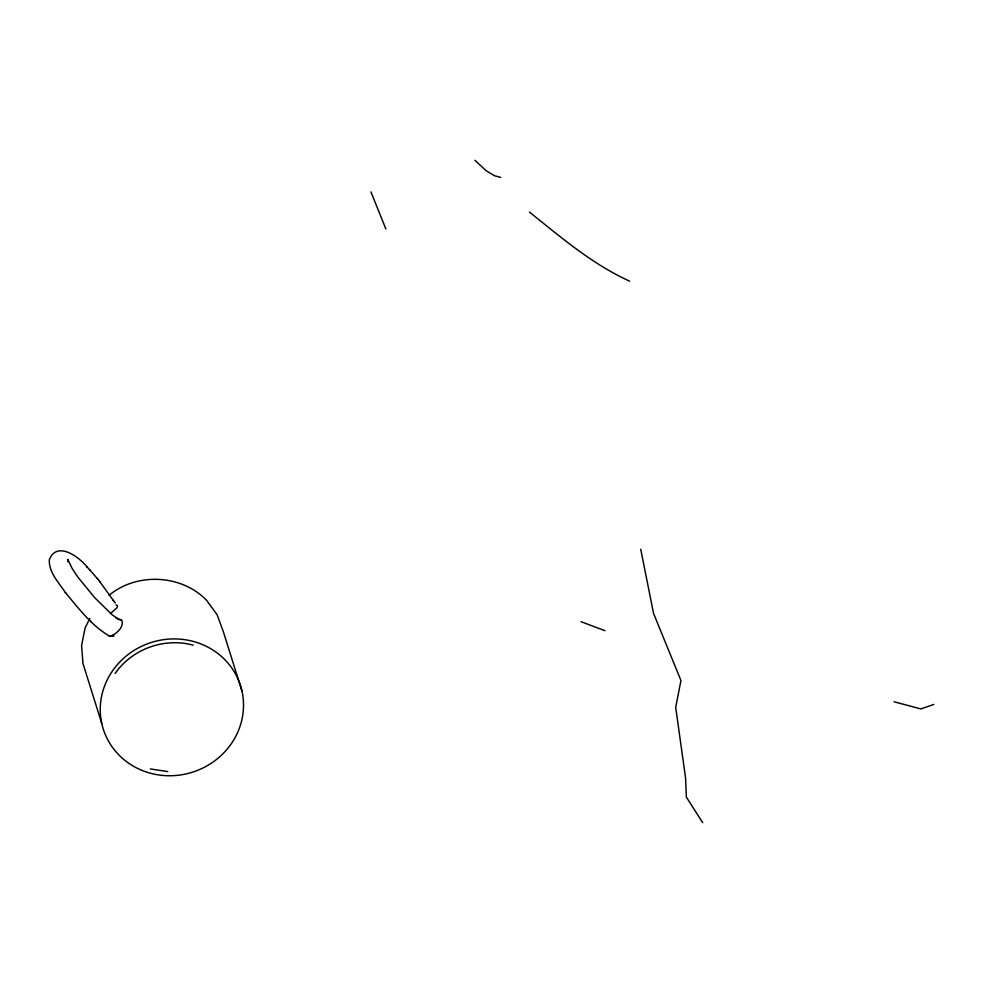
<?xml version="1.0" encoding="UTF-8"?>
<svg xmlns="http://www.w3.org/2000/svg" width="983" height="983" viewBox="0 0 983 983"><rect width="100%" height="100%" fill="white"/><g stroke="black" fill="none" stroke-linecap="round" stroke-linejoin="round"><path stroke-width="1.47" d="M68.048 560.445L67.925 561.723L67.729 559.388L72.164 568.469L77.657 576.849L94.835 597.811L112.209 614.83L118.12 618.958L116.215 618.11L121.818 620.236C124.448 627.203 115.969 634.293 110.096 636.32L109.076 635.768M89.846 618.405L85.103 627.916L81.601 645.536L82.965 663.451L101.728 723.353M115.134 673.49L115.158 673.453C132.14 648.878 164.419 637.303 193.196 645.155L193.196 645.155M109.015 595.305C136.821 572.327 181.179 574.256 206.491 600.195L217.108 614.756L223.252 631.418L242.027 691.319A71.98 68.06 -17.4 0 1 149.391 772.945A71.98 68.06 -17.4 0 1 124.214 657.738A71.98 68.06 -17.4 0 1 242.027 691.319M110.403 613.638L116.952 607.801L117.567 605.626L116.006 604.791M933.85 704.43L920.862 708.915L894.063 701.776M119.115 619.597L120.663 619.634M111.104 636.296L113.868 635.976L112.947 635.399M500.666 177.395L494.498 175.724L486.167 170.723L474.924 160.315M629.636 281.138C592.479 264.316 561.047 237.407 529.468 212.07M581.113 621.723L604.975 630.693M109.531 636.124C91.517 625.667 78.579 608.293 65.37 592.552C58.906 582.612 48.659 572.462 49.31 559.745C56.719 540.539 79.181 556.734 87.217 567.203M90.706 621.219L91.431 621.956M89.49 569.587L97.71 579.012M86.688 566.65L89.785 569.894M114.126 601.473L115.281 602.886M99.615 581.408L113.475 600.662M113.008 600.072L114.52 601.965M97.342 578.557L100.18 582.108M65.37 592.552L65.959 593.302M702.698 822.685L686.355 797.078L685.569 777.983L675.702 707.293L680.949 680.519L653.548 613.392L640.719 549.227M370.96 191.918L385.852 229.002M167.798 771.581L150.387 768.939"/></g></svg>
